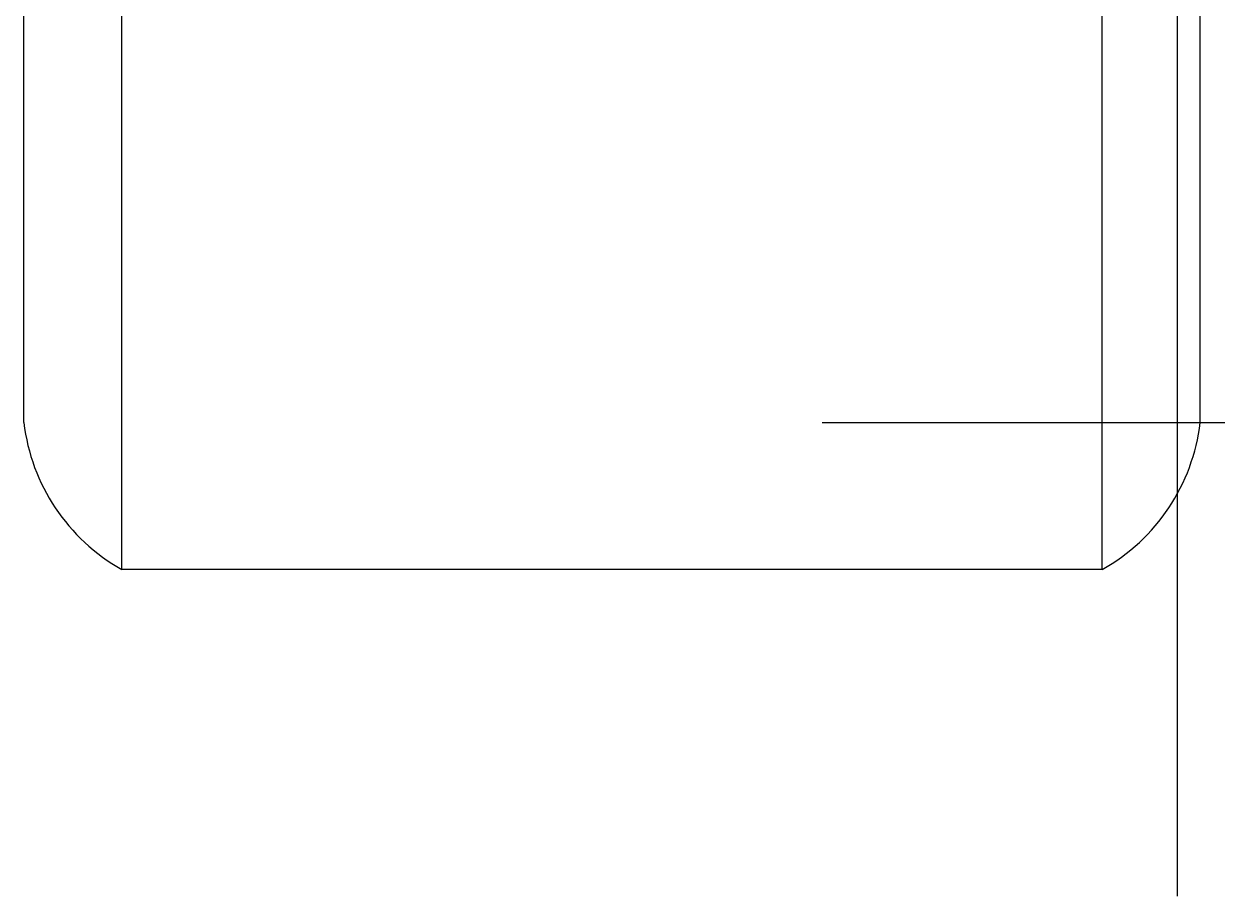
# Model space of a CAD drawing. Header units: inches. Extents: x 16928 to 514628, y -1471 to 241387.
# Drawn here: x 53945 to 54563, y 31706 to 32158 of the extents above; entities that cross this region are included whole.
import ezdxf

# ---------------------------------------------------------------- set-up
doc = ezdxf.new("R2010")
doc.units = ezdxf.units.IN
doc.header["$MEASUREMENT"] = 0
for name, color, linetype in [('Cabinet', 8, 'Continuous'), ('ELECT', 6, 'Continuous'), ('TB', 8, 'Continuous')]:
    doc.layers.add(name, color=color, linetype=linetype)

# ---------------------------------------------------------------- blocks, each defined once
blk = doc.blocks.new('meja mesyuarat')
at = {"color": 8}
for p, q in [((3604.8, 2766.1), (3604.8, 3100.05)), ((3655.6, 2689.9), (3655.6, 3099.93)), ((4163.6, 2689.9), (4163.6, 3099.93)), ((4214.4, 2766.1), (4214.4, 3100.05)), ((4163.6, 2689.9), (3655.6, 2689.9))]:
    blk.add_line(p, q, dxfattribs=at)
for centre, start, end in [((3705.26, 2778.04), 186.77827, 240.60186), ((4113.94, 2778.04), 299.39814, 353.22173)]:
    blk.add_arc(centre, 101.17, start, end, dxfattribs=at)
blk = doc.blocks.new('13A SSO 300mm')
at = {"layer": 'ELECT', "color": 6}
for p, q in [((0, 413.77), (0, 904.39)), ((-183.98, 659.08), (183.98, 659.08)), ((-297.44, 0), (297.44, 0))]:
    blk.add_line(p, q, dxfattribs=at)
blk.add_arc((0, 116.33), 297.44, 336.97635, 203.02365, dxfattribs=at)

msp = doc.modelspace()

# ---------------------------------------------------------------- block references
at = {"layer": 'Cabinet'}
msp.add_blockref('meja mesyuarat', (50340.32, 29185.48), dxfattribs=at)
at = {"layer": 'TB', "color": 6, "linetype": 'Continuous', "rotation": 180}
msp.add_blockref('13A SSO 300mm', (54542.85, 32610.48), dxfattribs=at)

doc.saveas('drawing.dxf')
